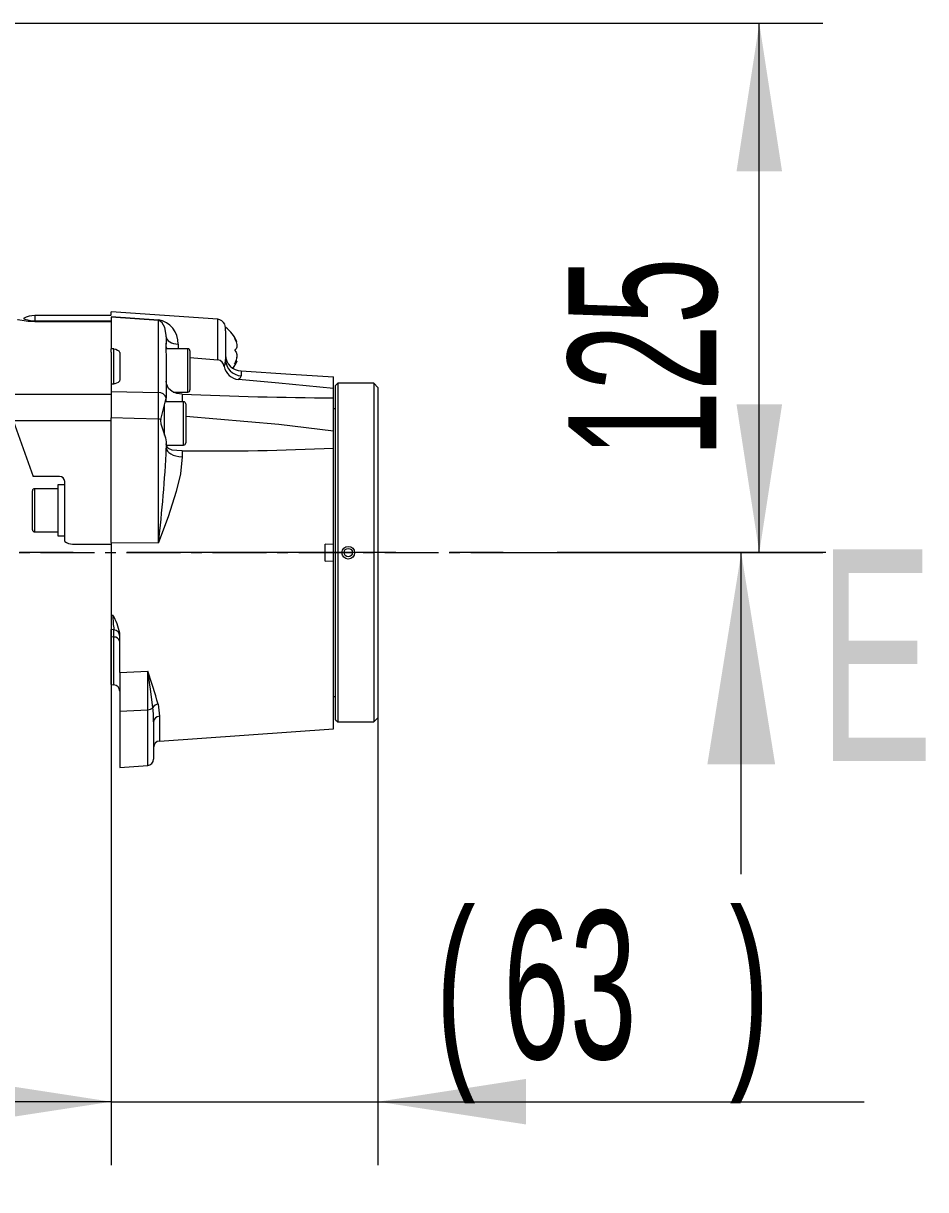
# Model space of a CAD drawing. Header units: millimetres. Extents: x 26 to 585, y 36 to 406.
# Drawn here: x 199.03 to 220.34, y 165.55 to 193.1 of the extents above; entities that cross this region are included whole.
import ezdxf

# ---------------------------------------------------------------- set-up
doc = ezdxf.new("R2010")
doc.units = ezdxf.units.MM
doc.linetypes.add('CENTER', pattern=[10.16, 6.35, -1.27, 1.27, -1.27])
doc.linetypes.add('CENTERX2', pattern=[20.32, 12.7, -2.54, 2.54, -2.54])
doc.styles.add('SLDTEXTSTYLE0', font='TXT', dxfattribs={"width": 0.605})
doc.dimstyles.new('SLDDIMSTYLE0', dxfattribs={"dimtxt": 3.5, "dimasz": 3.5, "dimexe": 0, "dimexo": 0.0625, "dimgap": 0.875, "dimtad": 1, "dimtoh": 1, "dimlfac": 10, "dimrnd": 1e-09, "dimzin": 12, "dimdsep": 46, "dimtxsty": 'SLDTEXTSTYLE0', "dimsah": 1, "dimcen": 0.09, "dimadec": 0, "dimazin": 0, "dimtfac": 1, "dimtdec": 3, "dimtofl": 0, "dimtmove": 0, "dimatfit": 3, "dimfxl": 1, "dimfrac": 2, "dimtolj": 1, "dimtzin": 12, "dimarcsym": 0})
doc.dimstyles.new('SLDDIMSTYLE1', dxfattribs={"dimtxt": 3.5, "dimasz": 3.5, "dimexe": 0, "dimexo": 0.0625, "dimgap": 0.875, "dimtad": 1, "dimtoh": 1, "dimlfac": 10, "dimrnd": 1e-09, "dimzin": 12, "dimdsep": 46, "dimtxsty": 'SLDTEXTSTYLE0', "dimsah": 1, "dimcen": 0.09, "dimadec": 0, "dimazin": 0, "dimtfac": 1, "dimtdec": 3, "dimtofl": 0, "dimtmove": 0, "dimatfit": 3, "dimfxl": 1, "dimfrac": 2, "dimtolj": 1, "dimtzin": 12, "dimarcsym": 0})
doc.dimstyles.new('SLDDIMSTYLE6', dxfattribs={"dimtxt": 3.5, "dimasz": 3.5, "dimexe": 0, "dimexo": 0.0625, "dimgap": 0.875, "dimtad": 0, "dimtih": 1, "dimtoh": 1, "dimlfac": 10, "dimrnd": 1e-09, "dimzin": 12, "dimdsep": 46, "dimtxsty": 'SLDTEXTSTYLE0', "dimsah": 1, "dimcen": 0, "dimadec": 0, "dimazin": 0, "dimtfac": 1, "dimtdec": 3, "dimtofl": 0, "dimtmove": 0, "dimatfit": 3, "dimfxl": 1, "dimfrac": 2, "dimtolj": 1, "dimtzin": 12, "dimarcsym": 0})

# ---------------------------------------------------------------- blocks, each defined once
blk = doc.blocks.new('*D24')
at = {"color": 7, "linetype": 'Continuous', "lineweight": 0, "transparency": 16777216}
for p, q in [((99.108, 180.599), (120.828, 158.88)), ((120.828, 158.88), (127.275, 152.435)), ((127.275, 152.435), (207.313, 152.435))]:
    blk.add_line(p, q, dxfattribs=at)
blk.add_solid([(120.828, 158.88), (122.923, 156.025), (123.684, 156.786)], dxfattribs=at)
at = {"color": 7, "linetype": 'Continuous', "lineweight": 0, "transparency": 16777216, "char_height": 3.5, "attachment_point": 1, "style": 'SLDTEXTSTYLE0'}
for s, insert in [('R307.3', (160.69, 167.689)), ('R307.3', (130.362, 156.947)), ('Smallest circumsribed radius axis 1', (130.362, 151.575))]:
    blk.add_mtext(s, dxfattribs=dict(at, insert=insert))
blk = doc.blocks.new('*D25')
at = {"color": 7, "linetype": 'Continuous', "lineweight": 0, "transparency": 16777216}
for p, q in [((201.105, 179.124), (201.105, 166.126)), ((207.405, 176.699), (207.405, 166.126)), ((201.105, 167.626), (194.374, 167.626)), ((201.105, 167.626), (207.405, 167.626)), ((207.405, 167.626), (218.889, 167.626))]:
    blk.add_line(p, q, dxfattribs=at)
for points in [[(201.105, 167.626), (197.605, 168.165), (197.605, 167.088)], [(207.405, 167.626), (210.905, 167.088), (210.905, 168.165)]]:
    blk.add_solid(points, dxfattribs=at)
at = {"color": 7, "linetype": 'Continuous', "lineweight": 0, "transparency": 16777216, "char_height": 3.5, "attachment_point": 1, "style": 'SLDTEXTSTYLE0'}
for s, insert in [('(', (208.77, 172.138)), (')', (215.709, 172.138)), ('63', (210.363, 172.138))]:
    blk.add_mtext(s, dxfattribs=dict(at, insert=insert))
blk = doc.blocks.new('*D26')
at = {"color": 7, "linetype": 'Continuous', "lineweight": 0, "transparency": 16777216}
for p, q in [((189.2, 193.104), (217.912, 193.104)), ((216.412, 180.599), (216.412, 193.104)), ((210.805, 180.599), (217.912, 180.599))]:
    blk.add_line(p, q, dxfattribs=at)
for points in [[(216.412, 193.104), (215.874, 189.604), (216.95, 189.604)], [(216.412, 180.599), (216.95, 184.099), (215.874, 184.099)]]:
    blk.add_solid(points, dxfattribs=at)
at = {"color": 7, "linetype": 'Continuous', "lineweight": 0, "transparency": 16777216, "insert": (211.9, 182.844), "char_height": 3.5, "attachment_point": 1, "rotation": 90, "style": 'SLDTEXTSTYLE0'}
blk.add_mtext('125', dxfattribs=at)

msp = doc.modelspace()

# ---------------------------------------------------------------- linework, layer by layer
at = {"color": 7, "linetype": 'Continuous', "lineweight": 15}
for p, q in [((203.618587, 186.111587), (201.10463, 186.28738)), ((201.10463, 186.214393), (201.10463, 186.28738)), ((201.10463, 186.198577), (199.303163, 186.198577)), ((199.303163, 186.075419), (199.303163, 186.054719)), ((199.303163, 186.075419), (201.10463, 186.075419)), ((201.10463, 186.054719), (199.303163, 186.054719)), ((201.10463, 186.17529), (202.218581, 186.099663)), ((202.218581, 186.08139), (201.10463, 186.157616)), ((201.10463, 186.157616), (201.10463, 185.416976)), ((202.218581, 184.378972), (202.218581, 186.08139)), ((203.804625, 185.842094), (203.804625, 185.16218)), ((202.404631, 185.699128), (202.404631, 185.551016)), ((202.404631, 185.458562), (202.404631, 185.551016)), ((201.167704, 185.410799), (201.10463, 185.416976)), ((201.10463, 185.338491), (201.10463, 185.416976)), ((201.10463, 185.338491), (201.10463, 184.590227)), ((201.304627, 185.323828), (201.304627, 184.685918)), ((202.914632, 185.414539), (202.395512, 185.414539)), ((202.404631, 185.275895), (202.404631, 184.262814)), ((202.964629, 185.364539), (202.964629, 184.44828)), ((202.964629, 185.207902), (203.618587, 185.153687)), ((204.068936, 185.118706), (204.041398, 185.118706)), ((204.176725, 184.890184), (204.176725, 184.775992)), ((206.354631, 184.476107), (206.354631, 184.754238)), ((201.10463, 184.588289), (201.167704, 184.588422)), ((201.10463, 184.588289), (201.10463, 184.406847)), ((201.10463, 184.406847), (201.10463, 184.345671)), ((201.10463, 184.406847), (202.218581, 184.378972)), ((201.10463, 184.406847), (201.10463, 183.780664)), ((202.570475, 184.392539), (202.914632, 184.392539)), ((202.964629, 184.44828), (202.964629, 184.442539)), ((206.354631, 184.253663), (206.354631, 184.476107)), ((206.454636, 184.598577), (206.404627, 184.548577)), ((206.404627, 176.648577), (206.404627, 184.548577)), ((207.304634, 184.598577), (206.454636, 184.598577)), ((206.454636, 184.598577), (206.454636, 176.598577)), ((207.404626, 184.498577), (207.304634, 184.598577)), ((207.304634, 184.598577), (207.304634, 176.598577)), ((207.404626, 184.498577), (207.404626, 176.698577)), ((198.555757, 184.345671), (201.10463, 184.345671)), ((201.10463, 184.345671), (201.10463, 183.780664)), ((202.364624, 183.376974), (202.364624, 184.074917)), ((202.814628, 184.162818), (202.38768, 184.162818)), ((202.404631, 184.262814), (202.40419, 184.2515)), ((202.404631, 184.16184), (202.404631, 184.262814)), ((202.864636, 184.112818), (202.864636, 183.190818)), ((206.354631, 183.471387), (206.354631, 184.253663)), ((206.404627, 183.998577), (206.354631, 183.998577)), ((198.78468, 183.716717), (199.264444, 182.398577)), ((198.78468, 183.716717), (201.10463, 183.716717)), ((201.10463, 180.835717), (201.10463, 183.780664)), ((202.218581, 180.83164), (202.218581, 183.748255)), ((206.354631, 183.068181), (206.354631, 183.471387)), ((202.404631, 183.217468), (202.404631, 183.070446)), ((202.408231, 183.140818), (202.814628, 183.140818)), ((202.776731, 183.00478), (202.776731, 182.865522)), ((206.354631, 180.794408), (206.354631, 183.068181)), ((199.88463, 182.398577), (199.264444, 182.398577)), ((200.004626, 182.198577), (199.844635, 182.198577)), ((199.844635, 182.198577), (199.844635, 180.998577)), ((200.004626, 180.862167), (200.004626, 182.278577)), ((199.244631, 181.194727), (199.244631, 182.059577)), ((199.844635, 182.109577), (199.294628, 182.109577)), ((199.244631, 181.137577), (199.244631, 181.194727)), ((199.294628, 181.087577), (199.844635, 181.087577)), ((199.844635, 180.998577), (200.004626, 180.998577)), ((200.189317, 180.798577), (201.10463, 180.798577)), ((201.10463, 180.835717), (201.10463, 179.123685)), ((201.10463, 180.835717), (202.218581, 180.83164)), ((206.154633, 180.400372), (206.154633, 180.796782)), ((206.354631, 180.794408), (206.154633, 180.796782)), ((206.354631, 180.402746), (206.354631, 180.794408)), ((206.154633, 180.400372), (206.354631, 180.402746)), ((206.354631, 176.434592), (206.354631, 180.402746)), ((201.10463, 179.123685), (201.144172, 179.119687)), ((201.10463, 179.123685), (201.10463, 178.781079)), ((201.167704, 178.775561), (201.10463, 178.781079)), ((201.10463, 178.606843), (201.10463, 178.781079)), ((201.167704, 178.603317), (201.10463, 178.606843)), ((201.10463, 177.481079), (201.10463, 178.606843)), ((201.167704, 178.603317), (201.167704, 178.775561)), ((201.304627, 177.76726), (201.304627, 178.698704)), ((201.304627, 177.76726), (201.965095, 177.796208)), ((201.304627, 177.76726), (201.304627, 176.856573)), ((201.965095, 176.885521), (201.965095, 177.796208)), ((201.10463, 177.481079), (201.167704, 177.475561)), ((206.354631, 177.198577), (206.404627, 177.198577)), ((202.214051, 177.017516), (202.244163, 176.732588)), ((201.304627, 176.856573), (201.965095, 176.885521)), ((201.304627, 176.856573), (201.304627, 175.521658)), ((206.404627, 176.648577), (206.454636, 176.598577)), ((207.304634, 176.598577), (207.404626, 176.698577)), ((202.104629, 176.602633), (202.104629, 175.717476)), ((202.244163, 176.14716), (206.354631, 176.434592)), ((206.454636, 176.598577), (207.304634, 176.598577)), ((201.304627, 175.521658), (201.965095, 175.567842))]:
    msp.add_line(p, q, dxfattribs=at)
at = {"color": 8, "linetype": 'Continuous', "lineweight": 15}
for p, q in [((199.303163, 186.198577), (199.303163, 186.075419)), ((203.618587, 185.153687), (203.618587, 186.111587)), ((202.6837, 185.523717), (202.6837, 185.414539)), ((201.167704, 184.5876), (201.167704, 185.410799)), ((202.914632, 184.392539), (202.914632, 185.414539)), ((202.776731, 184.343319), (202.776731, 184.162818)), ((202.814628, 183.140818), (202.814628, 184.162818)), ((199.294628, 182.109577), (199.294628, 181.150925)), ((199.294628, 181.150925), (199.294628, 181.087577)), ((201.167704, 177.475561), (201.167704, 178.603317)), ((201.965095, 175.567842), (201.965095, 176.885521)), ((202.244163, 176.732588), (202.244163, 176.14716))]:
    msp.add_line(p, q, dxfattribs=at)
at = {"color": 7, "linetype": 'CENTER', "lineweight": 0}
msp.add_line((217.985617, 180.598577), (174.885156, 180.598577), dxfattribs=at)
at = {"color": 7, "linetype": 'CENTERX2', "lineweight": 0, "ltscale": 0.1}
msp.add_line((197.404047, 180.598577), (210.80463, 180.598577), dxfattribs=at)
at = {"color": 7, "linetype": 'Continuous', "lineweight": 0}
msp.add_line((215.985617, 172.998577), (215.985617, 180.598577), dxfattribs=at)
at = {"color": 8, "linetype": 'Continuous', "lineweight": 15, "flags": 128}
for points in [[(199.303163, 186.054719), (199.219871, 186.056458), (199.145533, 186.060962), (199.049158, 186.07104), (198.949129, 186.086777), (198.906214, 186.095269), (198.890902, 186.098566), (198.891659, 186.098402)], [(199.029458, 186.131436), (199.02832, 186.131895), (199.067141, 186.116339), (199.133826, 186.096013), (199.19808, 186.083241), (199.247635, 186.07759), (199.292041, 186.075506), (199.303163, 186.075419)]]:
    msp.add_lwpolyline(points, dxfattribs=at)
at = {"color": 7, "linetype": 'Continuous', "lineweight": 15, "flags": 128}
for points in [[(202.404631, 185.699128), (202.40382, 185.733274), (202.368642, 185.919144), (202.306522, 186.031447), (202.262605, 186.06798), (202.239514, 186.077661), (202.231253, 186.079692), (202.223183, 186.080971), (202.218581, 186.08139)], [(202.404631, 185.699128), (202.4099, 185.66633), (202.425505, 185.634683), (202.450908, 185.605298), (202.485229, 185.579206), (202.527238, 185.557324), (202.575482, 185.540418), (202.628244, 185.529083), (202.6837, 185.523717)], [(202.404631, 185.458562), (202.410747, 185.424592), (202.416278, 185.414539)], [(204.013897, 185.665574), (204.053701, 185.578323), (204.06884, 185.513251), (204.06927, 185.455184), (204.055954, 185.413214), (204.029895, 185.385793), (204.013897, 185.378585)], [(201.167704, 185.410799), (201.215352, 185.401886), (201.256407, 185.385554), (201.286508, 185.363428), (201.302577, 185.337409), (201.304627, 185.323828)], [(204.013897, 185.378585), (204.053701, 185.334246), (204.06884, 185.282877), (204.06927, 185.21933), (204.055954, 185.154912), (204.029895, 185.090123), (204.013897, 185.061589)], [(204.053701, 185.118831), (204.06884, 185.183904), (204.069091, 185.218483)], [(203.774119, 184.993387), (203.792561, 185.048002), (203.804625, 185.16218)], [(204.013897, 185.061589), (204.053689, 185.104498), (204.06884, 185.118203), (204.069186, 185.113759)], [(201.304627, 184.685918), (201.296009, 184.651252), (201.270796, 184.621101), (201.232518, 184.599701), (201.186276, 184.58931), (201.167704, 184.588422)], [(202.776731, 184.343319), (202.65118, 184.360755), (202.543272, 184.403254), (202.456559, 184.47922), (202.410818, 184.583154), (202.404631, 184.646311)], [(204.176725, 184.775992), (204.140533, 184.712414), (204.107679, 184.688661)], [(206.354631, 184.476107), (205.063332, 184.605374), (204.107679, 184.688661)], [(204.176725, 184.890184), (205.348218, 184.816452), (206.354631, 184.754238)], [(202.218581, 183.748255), (202.219487, 184.087438), (202.218581, 184.378972)], [(206.354631, 183.471387), (205.063332, 183.625684), (202.864636, 183.817547)], [(202.218581, 183.748255), (201.6464, 183.764936), (201.10463, 183.780664)], [(202.275921, 183.747593), (202.270092, 183.718836), (202.272607, 183.638385), (202.329982, 183.476919), (202.389313, 183.31411), (202.404619, 183.22008), (202.404631, 183.217468)], [(202.776731, 183.00478), (202.65118, 183.008756), (202.543272, 183.023025), (202.456559, 183.059159), (202.410818, 183.122436), (202.404631, 183.166414)], [(202.404631, 183.070446), (202.411653, 183.032129), (202.432466, 182.995158), (202.466334, 182.960829), (202.512086, 182.930347), (202.568103, 182.904783), (202.632428, 182.885033), (202.702785, 182.871791), (202.776731, 182.865522)], [(202.776731, 182.865522), (202.737988, 182.463975), (202.639509, 182.040066), (202.448226, 181.447508), (202.220083, 180.835576), (202.218581, 180.83164)], [(202.089573, 176.938254), (202.033831, 177.369025), (201.965631, 177.792901), (201.965095, 177.796208)], [(202.104629, 176.602633), (202.100302, 176.787869), (202.089573, 176.938254)]]:
    msp.add_lwpolyline(points, dxfattribs=at)
at = {"color": 7, "linetype": 'Continuous', "lineweight": 15}
for centre, radius in [((206.703673, 180.59728), 0.149449), ((206.70463, 180.598577), 0.1)]:
    msp.add_circle(centre, radius, dxfattribs=at)
for centre, radius, start, end in [((199.303158, 185.598577), 0.6, 90, 117.1752575), ((202.46322, 186.090527), 0.244809, 177.8611798, 182.1388202), ((202.128712, 185.551305), 0.555673, 357.1542034, 80.6926729), ((203.60463, 185.912074), 0.2, 23.6422078, 86), ((203.181907, 185.84306), 0.622718, 359.9110618, 13.7916875), ((203.414732, 185.336638), 0.7, 20.6790916, 55.8054808), ((203.260448, 185.421181), 0.868062, 171.4984075, 189.6348541), ((203.793697, 185.463218), 0.299058, 23.0225557, 42.5819539), ((202.91463, 185.364539), 0.05, 0, 90), ((204.18766, 185.27308), 0.383052, 180.530199, 268.3641173), ((203.587934, 184.968342), 0.187862, 7.6611377, 80.6091843), ((204.147951, 185.067667), 0.38114, 191.2382226, 263.9346527), ((204.197245, 185.168121), 0.392665, 180.8668482, 267.0043897), ((203.414732, 185.360516), 0.7, 324.6524884, 339.3564328), ((202.233101, 184.201248), 0.178316, 16.3683491, 94.6705345), ((202.91463, 184.442539), 0.05, 270, 0), ((189.297075, 187.319631), 13.461422, 344.6120304, 346.8253383), ((207.102225, 285.523678), 101.272775, 267.55207668, 269.57703935), ((202.81463, 184.112818), 0.05, 0, 90), ((202.20636, 180.208028), 3.540248, 88.8741479, 89.8022117), ((173.9295, 184.309661), 28.502083, 352.9909035, 357.5081046), ((203.515766, 242.28627), 59.286096, 269.28575675, 272.74460967), ((202.81463, 183.190818), 0.05, 270, 0), ((199.88463, 182.278577), 0.12, 0, 90), ((199.29463, 182.059577), 0.05, 90, 180), ((199.29463, 181.137577), 0.05, 180, 270), ((200.18932, 181.098577), 0.3, 232.0021988, 270), ((200.100118, 178.48068), 1.224082, 10.2598115, 31.4684498), ((203.911976, 179.136087), 2.767853, 180.3394937, 187.4843042), ((201.15463, 178.626132), 0.15, 0, 85), ((201.181486, 178.47716), 0.126908, 13.9938758, 96.2347184), ((187.889541, 172.866951), 14.913711, 16.1590875, 19.3002489), ((201.15463, 177.326132), 0.15, 0, 85), ((201.967403, 177.053358), 0.167853, 269.212129, 316.7056942), ((202.231648, 176.852506), 0.165946, 96.0871121, 148.8874648), ((202.243879, 176.593007), 0.139582, 89.8830848, 176.0453879), ((202.25463, 175.997526), 0.15, 94, 180), ((201.95463, 175.717476), 0.15, 274, 0)]:
    msp.add_arc(centre, radius, start, end, dxfattribs=at)
at = {"color": 7, "linetype": 'Continuous', "lineweight": 0}
msp.add_solid([(215.985617, 180.598577), (215.185617, 175.598577), (216.785617, 175.598577)], dxfattribs=at)

# ---------------------------------------------------------------- texts
at = {"color": 7, "linetype": 'Continuous', "insert": (217.81743, 180.674275), "char_height": 5, "attachment_point": 1, "style": 'SLDTEXTSTYLE0'}
msp.add_mtext('E', dxfattribs=at)

# ---------------------------------------------------------------- dimensions: what is measured, and where the dimension line sits
at = {"color": 7, "linetype": 'Continuous', "lineweight": 0}
dim = msp.add_linear_dim(base=(216.411999, 193.103577), p1=(210.80463, 180.598577), p2=(189.200082, 193.103577), angle=90, text='125', dimstyle='SLDDIMSTYLE0', dxfattribs=at)
dim.commit()
dim.dimension.update_dxf_attribs({"geometry": '*D26', "text_midpoint": (216.411999, 186.851077), "dimtype": 160})
dim = msp.add_radius_dim(center=(99.10822, 180.598577), mpoint=(120.828429, 158.880482), text='R307.3\\PR307.3 Smallest circumsribed radius axis 1', dimstyle='SLDDIMSTYLE6', dxfattribs=at)
dim.commit()
dim.dimension.update_dxf_attribs({"geometry": '*D24', "text_midpoint": (168.043606, 160.489043), "dimtype": 164})
dim = msp.add_linear_dim(base=(207.40463, 167.626373), p1=(201.10463, 179.123685), p2=(207.40463, 176.698577), text='(<>)', dimstyle='SLDDIMSTYLE1', dxfattribs=at)
dim.commit()
dim.dimension.update_dxf_attribs({"geometry": '*D25', "text_midpoint": (213.035829, 167.626373), "dimtype": 160})

doc.saveas('drawing.dxf')
